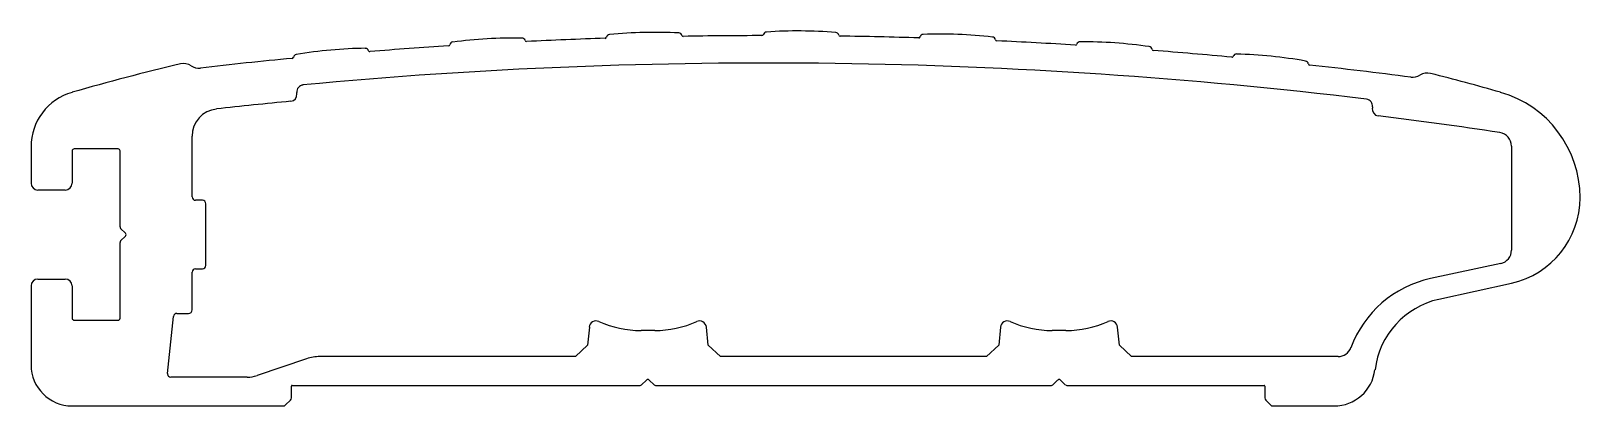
# Model space of a CAD drawing. Extents: x 1696 to 1809, y 1168 to 1195.
import ezdxf

# ---------------------------------------------------------------- set-up
doc = ezdxf.new("R2010")
doc.units = 0
doc.layers.get('0').update_dxf_attribs({"linetype": 'CONTINUOUS'})

msp = doc.modelspace()

# ---------------------------------------------------------------- linework, layer by layer
for p, q in [((1715.06, 1190.43), (1715.05, 1190.53)), ((1793.52, 1189.47), (1793.51, 1189.37)), ((1695.66, 1186.56), (1695.66, 1183.91)), ((1707.41, 1182.91), (1707.41, 1187.33)), ((1803.66, 1186.61), (1803.66, 1179.03)), ((1698.66, 1186.26), (1698.66, 1183.91)), ((1702.01, 1186.41), (1698.81, 1186.41)), ((1702.16, 1180.72), (1702.16, 1186.26)), ((1698.16, 1183.41), (1696.16, 1183.41)), ((1708.16, 1182.66), (1707.66, 1182.66)), ((1708.41, 1177.91), (1708.41, 1182.41)), ((1702.55, 1180.26), (1702.2, 1180.61)), ((1702.2, 1179.7), (1702.55, 1180.05)), ((1702.16, 1174.06), (1702.16, 1179.59)), ((1707.66, 1177.66), (1708.16, 1177.66)), ((1802.87, 1178.05), (1797.76, 1176.95)), ((1695.66, 1176.41), (1695.66, 1170.66)), ((1696.16, 1176.91), (1698.16, 1176.91)), ((1698.66, 1176.41), (1698.66, 1174.06)), ((1707.41, 1174.66), (1707.41, 1177.41)), ((1798.35, 1175.44), (1803.67, 1176.62)), ((1705.62, 1170.03), (1706.06, 1174.18)), ((1706.31, 1174.41), (1707.16, 1174.41)), ((1698.81, 1173.91), (1702.01, 1173.91)), ((1736.39, 1173.41), (1736.25, 1172.1)), ((1741.16, 1173.16), (1740.16, 1173.16)), ((1745.06, 1172.1), (1744.93, 1173.41)), ((1766.39, 1173.41), (1766.25, 1172.1)), ((1771.16, 1173.16), (1770.16, 1173.16)), ((1775.06, 1172.1), (1774.93, 1173.41)), ((1736.25, 1172.1), (1735.37, 1171.26)), ((1745.95, 1171.26), (1745.06, 1172.1)), ((1766.25, 1172.1), (1765.37, 1171.26)), ((1775.95, 1171.26), (1775.06, 1172.1)), ((1715.76, 1171.1), (1712.15, 1169.87)), ((1735.37, 1171.26), (1716.72, 1171.26)), ((1765.37, 1171.26), (1745.95, 1171.26)), ((1786.48, 1171.26), (1775.95, 1171.26)), ((1791.01, 1171.26), (1786.48, 1171.26)), ((1711.43, 1169.76), (1705.87, 1169.76)), ((1714.66, 1168.26), (1714.66, 1169.11)), ((1714.71, 1169.16), (1740.1, 1169.16)), ((1740.2, 1169.2), (1740.55, 1169.55)), ((1740.76, 1169.55), (1741.11, 1169.2)), ((1741.22, 1169.16), (1770.1, 1169.16)), ((1770.55, 1169.55), (1770.2, 1169.2)), ((1771.11, 1169.2), (1770.76, 1169.55)), ((1771.22, 1169.16), (1785.61, 1169.16)), ((1785.66, 1169.11), (1785.66, 1168.26)), ((1698.66, 1167.66), (1714.05, 1167.66)), ((1714.23, 1167.73), (1714.59, 1168.08)), ((1785.73, 1168.08), (1786.09, 1167.73)), ((1786.26, 1167.66), (1790.72, 1167.66))]:
    msp.add_line(p, q)
for centre, radius, start, end in [((1730.9, 1159.7), 34.79, 89.0548, 97.393), ((1731.47, 1194.24), 0.25, 16.4774, 89.0548), ((1749.44, 830.49), 364.18, 91.8725, 92.7753), ((1737.54, 1194.57), 0.1, 271.8725, 348.1704), ((1737.88, 1194.5), 0.25, 95.593, 168.1704), ((1741.25, 1160.12), 34.79, 87.2548, 95.593), ((1742.9, 1194.62), 0.25, 14.6774, 87.2548), ((1743.24, 1194.71), 0.1, 194.6774, 270.9753), ((1749.44, 830.49), 364.18, 90.0725, 90.9753), ((1748.98, 1194.77), 0.1, 270.0725, 346.3704), ((1749.32, 1194.68), 0.25, 93.793, 166.3704), ((1751.61, 1160.22), 34.79, 85.4548, 93.793), ((1754.34, 1194.65), 0.25, 12.8774, 85.4548), ((1754.68, 1194.73), 0.1, 192.8774, 269.1753), ((1749.44, 830.49), 364.18, 88.2725, 89.1753), ((1760.42, 1194.6), 0.1, 268.2725, 344.5704), ((1760.76, 1194.51), 0.25, 91.993, 164.5704), ((1761.96, 1159.99), 34.79, 83.6548, 91.993), ((1765.78, 1194.32), 0.25, 11.0774, 83.6548), ((1715.05, 1193.05), 0.25, 99.193, 171.7704), ((1720.57, 1158.96), 34.79, 90.8548, 99.193), ((1720.05, 1193.49), 0.25, 18.2774, 90.8548), ((1720.38, 1193.6), 0.1, 198.2774, 274.5753), ((1749.44, 830.49), 364.18, 93.6725, 94.5753), ((1726.11, 1194.02), 0.1, 273.6725, 349.9704), ((1726.45, 1193.96), 0.25, 97.393, 169.9704), ((1731.8, 1194.34), 0.1, 196.4774, 272.7753), ((1766.12, 1194.38), 0.1, 191.0774, 267.3753), ((1749.44, 830.49), 364.18, 86.4725, 87.3753), ((1771.86, 1194.08), 0.1, 266.4725, 342.7704), ((1772.19, 1193.97), 0.25, 90.193, 162.7704), ((1772.31, 1159.43), 34.79, 81.8548, 90.193), ((1777.2, 1193.62), 0.25, 9.2774, 81.8548), ((1777.55, 1193.68), 0.1, 189.2774, 265.5753), ((1749.44, 830.49), 364.18, 84.6725, 85.5753), ((1783.6, 1193.08), 0.25, 88.393, 160.9704), ((1782.63, 1158.55), 34.79, 80.0548, 88.393), ((1750.75, 1007.78), 190.04, 103.4462, 105.9102), ((1706.79, 1191.63), 1, 56.2846, 103.4462), ((1707.9, 1193.3), 1, 236.2841, 276.5315), ((1749.44, 830.49), 364.18, 95.4725, 96.5315), ((1714.7, 1193.11), 0.1, 275.4725, 351.7704), ((1749.44, 830.49), 362.18, 83.0793, 95.3775), ((1783.26, 1193.19), 0.1, 264.6725, 340.9704), ((1788.59, 1192.57), 0.25, 7.4774, 80.0548), ((1788.94, 1192.62), 0.1, 187.4774, 263.7753), ((1749.44, 830.49), 364.18, 82.6052, 83.7753), ((1715.55, 1190.57), 0.5, 95.3775, 185.4568), ((1796.44, 1192.63), 1, 262.6052, 302.3371), ((1797.51, 1190.94), 1, 75.6781, 122.3366), ((1750.75, 1007.78), 190.04, 74.0848, 75.6781), ((1699.79, 1186.56), 4.13, 105.9102, 180), ((1714.56, 1190.38), 0.5, 275.536, 5.4568), ((1793.02, 1189.53), 0.5, 353.0001, 83.0793), ((1800.67, 1182.85), 7.99, 0, 74.0848), ((1709.41, 1187.33), 2, 96.4085, 180), ((1749.44, 830.49), 361.08, 95.536, 96.4013), ((1794, 1189.31), 0.5, 173.0001, 262.9208), ((1749.44, 830.49), 361.08, 81.501, 82.9208), ((1802.66, 1186.61), 1, 0, 81.4915), ((1698.81, 1186.26), 0.15, 90, 180), ((1702.01, 1186.26), 0.15, 0, 90), ((1696.16, 1183.91), 0.5, 180, 270), ((1698.16, 1183.91), 0.5, 270, 0), ((1707.66, 1182.91), 0.25, 180, 270), ((1708.16, 1182.41), 0.25, 0, 90), ((1802.28, 1182.85), 6.38, 282.581, 360), ((1702.31, 1180.72), 0.15, 180, 225), ((1702.45, 1180.16), 0.15, 315, 45), ((1702.31, 1179.59), 0.15, 135, 180), ((1802.66, 1179.03), 1, 282.1779, 360), ((1707.66, 1177.41), 0.25, 90, 180), ((1708.16, 1177.91), 0.25, 270, 0), ((1696.16, 1176.41), 0.5, 90, 180), ((1698.16, 1176.41), 0.5, 0, 90), ((1799.45, 1169.13), 8, 102.1781, 159.6709), ((1799.66, 1169.58), 6, 102.5811, 173.1362), ((1706.31, 1174.16), 0.25, 90.0011, 174), ((1707.16, 1174.66), 0.25, 270, 0), ((1698.81, 1174.06), 0.15, 180, 270), ((1702.01, 1174.06), 0.15, 270, 360), ((1736.88, 1173.36), 0.5, 65.8167, 174.1558), ((1740.16, 1180.65), 7.49, 245.8167, 270), ((1741.16, 1180.65), 7.49, 270, 294.1833), ((1744.43, 1173.36), 0.5, 5.8442, 114.1833), ((1766.88, 1173.36), 0.5, 65.8167, 174.1558), ((1770.16, 1180.65), 7.49, 245.8167, 270), ((1771.16, 1180.65), 7.49, 270, 294.1833), ((1774.43, 1173.36), 0.5, 5.8443, 114.1833), ((1791.01, 1172.26), 1, 269.9999, 339.6709), ((1716.72, 1168.26), 3, 90, 108.7155), ((1698.66, 1170.66), 3, 180, 270), ((1705.87, 1170.01), 0.25, 174, 269.999), ((1711.43, 1172.01), 2.25, 270, 288.7155), ((1740.66, 1169.44), 0.15, 45, 135), ((1770.66, 1169.44), 0.15, 45, 135), ((1790.72, 1170.66), 3, 270, 353.1362), ((1714.71, 1169.11), 0.05, 90, 180), ((1740.1, 1169.31), 0.15, 270, 315), ((1741.22, 1169.31), 0.15, 225, 270), ((1770.1, 1169.31), 0.15, 270, 315), ((1771.22, 1169.31), 0.15, 225, 270), ((1785.61, 1169.11), 0.05, 0, 90), ((1714.05, 1167.91), 0.25, 270, 315), ((1714.41, 1168.26), 0.25, 315, 0), ((1785.91, 1168.26), 0.25, 180, 225), ((1786.26, 1167.91), 0.25, 225, 270)]:
    msp.add_arc(centre, radius, start, end)

doc.saveas('drawing.dxf')
